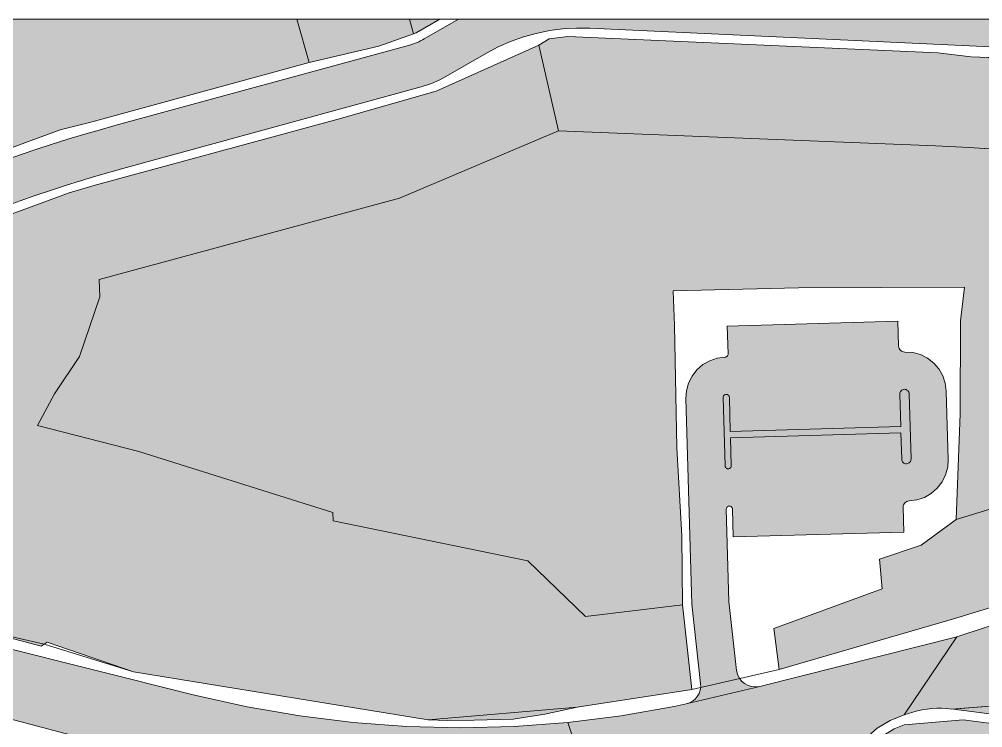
# Model space of a CAD drawing. Header units: metres. Extents: x 575893 to 576670, y 4390673 to 4391275.
# Drawn here: x 576047.3 to 576202.7, y 4391158.5 to 4391272.6 of the extents above; entities that cross this region are included whole.
import ezdxf

# ---------------------------------------------------------------- set-up
doc = ezdxf.new("R2010")
doc.units = ezdxf.units.M
for name, color, linetype, lineweight in [('PL_IBADET_ALANI', 151, 'Continuous', 0), ('PL_KONUT_MEV_ORTA', 33, 'Continuous', 0), ('PL_KONUT_TICARET', 33, 'Continuous', 0), ('PL_OTOPARK', 9, 'Continuous', 0), ('PL_PARK', 97, 'Continuous', 0), ('PL_YOL', 18, 'Continuous', 0), ('RULO', 4, 'Continuous', 0), ('SNR_DUZENLENECEK', 152, 'Continuous', 0)]:
    doc.layers.add(name, color=color, linetype=linetype, lineweight=lineweight)

msp = doc.modelspace()

# ---------------------------------------------------------------- hatches: boundary and pattern name
at = {"layer": 'PL_IBADET_ALANI'}
msp.add_hatch(color=256, dxfattribs=at).paths.add_polyline_path([(576110.9, 4391270.28), (576105.29, 4391268.31), (576094.09, 4391265.64), (576092.1, 4391272.62), (576110.27, 4391272.62)])
at = {"layer": 'PL_KONUT_MEV_ORTA'}
msp.add_hatch(color=256, dxfattribs=at).paths.add_polyline_path([(576195.05, 4391252.25), (576200.51, 4391251.95), (576237.98, 4391249.48), (576242.88, 4391249.19), (576277.5, 4391248.15), (576276.17, 4391215.19), (576240.99, 4391205.04), (576235.4, 4391203.37), (576198.38, 4391192.03), (576199.01, 4391209.06), (576199.11, 4391224.04), (576199.73, 4391229.45), (576172.95, 4391229.34), (576152.76, 4391228.88), (576152.98, 4391223.3), (576153.34, 4391203.56), (576154.15, 4391189.39), (576154.27, 4391178.25), (576138.62, 4391176.36), (576129.35, 4391185.34), (576097.95, 4391191.8), (576097.91, 4391193.15), (576066.61, 4391202.97), (576050.26, 4391207.14), (576053.05, 4391212.29), (576057.08, 4391218.26), (576060.32, 4391227.89), (576060.21, 4391230.68), (576108.67, 4391243.82), (576134.26, 4391254.63)])
at = {"layer": 'PL_KONUT_TICARET'}
for points in [[(576094.09, 4391265.64), (576058.88, 4391256.06), (576053.92, 4391254.78), (576014.18, 4391240.19), (576008.88, 4391238.98), (576004.59, 4391238.66), (575999.5, 4391238.84), (575996.03, 4391239.5), (575990.37, 4391241.24), (575986.56, 4391243.19), (575972.99, 4391250.39), (575959.04, 4391257.62), (575964.26, 4391267.59), (575966.86, 4391272.62), (575974.1, 4391272.62), (575985.49, 4391266.92), (576002.14, 4391257.99), (576020.24, 4391264.72), (576012.49, 4391272.62), (576092.1, 4391272.62)], [(576111.31, 4391270.43), (576110.9, 4391270.28), (576110.27, 4391272.62), (576115.13, 4391272.62)], [(576195.42, 4391267.23), (576200.83, 4391266.55), (576237.81, 4391265.19), (576243.64, 4391264.17), (576265.16, 4391263.86), (576278.11, 4391263.06), (576277.5, 4391248.15), (576242.88, 4391249.19), (576237.98, 4391249.48), (576200.51, 4391251.95), (576195.05, 4391252.25), (576134.26, 4391254.63), (576131.13, 4391268.43), (576132.75, 4391269.48), (576135.77, 4391269.84)], [(576134.26, 4391254.63), (576108.67, 4391243.82), (576060.21, 4391230.68), (576060.32, 4391227.89), (576057.08, 4391218.26), (576053.05, 4391212.29), (576050.26, 4391207.14), (576066.61, 4391202.97), (576097.91, 4391193.15), (576097.95, 4391191.8), (576129.35, 4391185.34), (576138.62, 4391176.36), (576154.27, 4391178.25), (576154.15, 4391189.39), (576154.27, 4391178.25), (576155.79, 4391164.62), (576137.28, 4391161.8), (576132.1, 4391160.66), (576126.96, 4391159.83), (576120.69, 4391159.68), (576116.46, 4391159.61), (576113.28, 4391159.72), (576065.76, 4391167.46), (576051.86, 4391172.23), (576050.87, 4391171.58), (576038.67, 4391174.83), (576034.44, 4391176.11), (575982.03, 4391188.87), (575984.74, 4391202.92), (575988.67, 4391211.8), (575990.82, 4391217.14), (575991.74, 4391217.1), (575996.36, 4391227.21), (576005.44, 4391228.06), (576013.39, 4391229.54), (576022.5, 4391232.59), (576055.39, 4391244.67), (576059.59, 4391245.89), (576098.54, 4391256.49), (576114.55, 4391261.03), (576131.13, 4391268.43)], [(576275.58, 4391199.37), (576240.1, 4391188.83), (576235.54, 4391187.44), (576197.78, 4391175.95), (576192.42, 4391174.39), (576169.86, 4391167.86), (576168.99, 4391174.47), (576186.47, 4391180.84), (576186.01, 4391185.65), (576192.73, 4391187.89), (576198.38, 4391192.03), (576235.4, 4391203.37), (576240.99, 4391205.04), (576276.17, 4391215.19)]]:
    msp.add_hatch(color=256, dxfattribs=at).paths.add_polyline_path(points)
at = {"layer": 'PL_OTOPARK'}
for points in [[(576189.09, 4391219.98), (576189.12, 4391219.78), (576189.18, 4391219.59), (576189.28, 4391219.42), (576189.41, 4391219.28), (576189.56, 4391219.16), (576189.74, 4391219.07), (576189.92, 4391219.02), (576190.12, 4391219), (576191.39, 4391218.92), (576192.62, 4391218.58), (576193.76, 4391218.01), (576194.77, 4391217.23), (576195.61, 4391216.27), (576196.24, 4391215.16), (576196.64, 4391213.96), (576196.8, 4391212.69), (576197.12, 4391201.7), (576197.03, 4391200.43), (576196.69, 4391199.2), (576196.13, 4391198.06), (576195.35, 4391197.05), (576194.38, 4391196.21), (576193.28, 4391195.58), (576192.07, 4391195.17), (576190.81, 4391195.01), (576190.61, 4391194.99), (576190.43, 4391194.93), (576190.26, 4391194.83), (576190.11, 4391194.7), (576189.99, 4391194.55), (576189.9, 4391194.37), (576189.85, 4391194.18), (576189.84, 4391193.99), (576189.95, 4391189.99), (576162.46, 4391189.2), (576162.33, 4391193.7), (576162.32, 4391193.8), (576162.29, 4391193.89), (576162.24, 4391193.97), (576162.18, 4391194.05), (576162.1, 4391194.11), (576162.01, 4391194.15), (576161.92, 4391194.18), (576161.82, 4391194.18), (576161.72, 4391194.17), (576161.63, 4391194.14), (576161.54, 4391194.09), (576161.47, 4391194.03), (576161.41, 4391193.95), (576161.37, 4391193.86), (576161.34, 4391193.77), (576161.33, 4391193.67), (576161.76, 4391178.78), (576162.99, 4391167.7), (576163.13, 4391167.08), (576163.4, 4391166.5), (576163.78, 4391165.99), (576164.27, 4391165.57), (576164.83, 4391165.27), (576165.44, 4391165.09), (576166.08, 4391165.04), (576166.71, 4391165.13), (576154.87, 4391162.32), (576155.39, 4391162.49), (576155.87, 4391162.75), (576156.3, 4391163.09), (576156.66, 4391163.51), (576156.93, 4391163.98), (576157.12, 4391164.49), (576157.2, 4391165.03), (576157.19, 4391165.58), (576155.77, 4391178.36), (576154.82, 4391211.49), (576154.91, 4391212.76), (576155.24, 4391213.99), (576155.81, 4391215.13), (576156.59, 4391216.14), (576157.55, 4391216.98), (576158.66, 4391217.61), (576159.87, 4391218.01), (576161.13, 4391218.18), (576161.23, 4391218.19), (576161.32, 4391218.22), (576161.41, 4391218.27), (576161.48, 4391218.33), (576161.54, 4391218.41), (576161.59, 4391218.5), (576161.61, 4391218.59), (576161.62, 4391218.69), (576161.49, 4391223.19), (576188.98, 4391223.97)], [(576190.04, 4391213), (576189.9, 4391212.98), (576189.76, 4391212.93), (576189.63, 4391212.86), (576189.52, 4391212.76), (576189.43, 4391212.65), (576189.36, 4391212.52), (576189.32, 4391212.37), (576189.31, 4391212.23), (576189.46, 4391206.98), (576161.98, 4391206.19), (576161.82, 4391211.69), (576161.81, 4391211.79), (576161.77, 4391211.88), (576161.73, 4391211.97), (576161.66, 4391212.04), (576161.58, 4391212.1), (576161.5, 4391212.14), (576161.4, 4391212.17), (576161.3, 4391212.18), (576161.21, 4391212.17), (576161.11, 4391212.13), (576161.03, 4391212.09), (576160.95, 4391212.02), (576160.89, 4391211.94), (576160.85, 4391211.86), (576160.83, 4391211.76), (576160.82, 4391211.66), (576161.13, 4391200.67), (576161.15, 4391200.57), (576161.18, 4391200.48), (576161.22, 4391200.39), (576161.29, 4391200.32), (576161.37, 4391200.26), (576161.45, 4391200.22), (576161.55, 4391200.19), (576161.65, 4391200.18), (576161.74, 4391200.19), (576161.84, 4391200.23), (576161.92, 4391200.27), (576162, 4391200.34), (576162.06, 4391200.42), (576162.1, 4391200.5), (576162.13, 4391200.6), (576162.13, 4391200.7), (576162, 4391205.19), (576189.49, 4391205.98), (576189.61, 4391201.73), (576189.63, 4391201.59), (576189.68, 4391201.45), (576189.75, 4391201.32), (576189.85, 4391201.21), (576189.97, 4391201.12), (576190.1, 4391201.05), (576190.24, 4391201.01), (576190.39, 4391201), (576190.53, 4391201.02), (576190.67, 4391201.07), (576190.8, 4391201.14), (576190.91, 4391201.24), (576191, 4391201.36), (576191.06, 4391201.49), (576191.1, 4391201.63), (576191.11, 4391201.78), (576190.81, 4391212.27), (576190.79, 4391212.42), (576190.75, 4391212.56), (576190.67, 4391212.68), (576190.58, 4391212.79), (576190.46, 4391212.88), (576190.33, 4391212.95), (576190.19, 4391212.99)]]:
    msp.add_hatch(color=256, dxfattribs=at).paths.add_polyline_path(points)
at = {"layer": 'PL_PARK'}
msp.add_hatch(color=256, dxfattribs=at).paths.add_polyline_path([(576255.9, 4391152.42), (576233.12, 4391138.88), (576207.21, 4391131.07), (576191.05, 4391134.98), (576188.99, 4391135.68), (576188.67, 4391135.85), (576187.08, 4391136.72), (576185.38, 4391138.08), (576183.94, 4391139.71), (576182.8, 4391141.56), (576182.01, 4391143.59), (576181.83, 4391144.44), (576181.57, 4391145.72), (576181.52, 4391147.9), (576181.84, 4391150.05), (576182.53, 4391152.11), (576183.56, 4391154.02), (576184.92, 4391155.73), (576186.54, 4391157.17), (576188.4, 4391158.31), (576189.99, 4391158.94), (576199.54, 4391159.71)])
at = {"layer": 'PL_YOL'}
for points in [[(576289.04, 4391271.37), (576289.22, 4391271.08), (576289.44, 4391270.82), (576289.68, 4391270.59), (576289.94, 4391270.38), (576290.23, 4391270.21), (576290.54, 4391270.07), (576290.86, 4391269.96), (576291.19, 4391269.89), (576310.67, 4391266.87), (576324.49, 4391264.5), (576325.64, 4391264.32), (576326.79, 4391264.17), (576327.95, 4391264.05), (576329.11, 4391263.97), (576330.28, 4391263.92), (576331.44, 4391263.9), (576332.61, 4391263.92), (576333.77, 4391263.96), (576361.55, 4391265.49), (576357.19, 4391258.24), (576334.15, 4391256.97), (576332.79, 4391256.92), (576331.43, 4391256.9), (576330.07, 4391256.92), (576328.71, 4391256.98), (576327.35, 4391257.08), (576326, 4391257.21), (576324.65, 4391257.39), (576323.3, 4391257.6), (576309.54, 4391259.96), (576279.04, 4391264.69), (576139.33, 4391271.18), (576137.16, 4391271.2), (576134.99, 4391271.07), (576132.83, 4391270.79), (576130.7, 4391270.35), (576128.61, 4391269.77), (576126.56, 4391269.03), (576124.57, 4391268.16), (576122.65, 4391267.14), (576116.1, 4391263.38), (576115.63, 4391263.12), (576115.15, 4391262.87), (576114.66, 4391262.64), (576114.16, 4391262.42), (576113.66, 4391262.22), (576113.15, 4391262.04), (576112.64, 4391261.87), (576112.12, 4391261.72), (576064.61, 4391248.73), (576062.14, 4391248.04), (576059.69, 4391247.33), (576057.23, 4391246.59), (576054.79, 4391245.82), (576052.36, 4391245.03), (576049.93, 4391244.22), (576047.51, 4391243.38), (576045.1, 4391242.51), (576016.55, 4391232.09), (576012.81, 4391230.94), (576008.97, 4391230.18), (576005.07, 4391229.82), (576001.16, 4391229.86), (575996.18, 4391230.42), (575995.69, 4391230.44), (575995.21, 4391230.38), (575994.74, 4391230.24), (575994.3, 4391230.02), (575993.91, 4391229.74), (575993.56, 4391229.4), (575993.28, 4391229), (575993.06, 4391228.57), (575986.4, 4391230.78), (575986.56, 4391231.31), (575986.62, 4391231.87), (575986.58, 4391232.42), (575986.43, 4391232.95), (575986.19, 4391233.45), (575985.86, 4391233.9), (575985.46, 4391234.28), (575984.99, 4391234.58), (575989.36, 4391240.2), (575992.27, 4391238.89), (575995.3, 4391237.89), (575998.42, 4391237.2), (576001.59, 4391236.84), (576004.78, 4391236.81), (576007.96, 4391237.1), (576011.09, 4391237.73), (576014.15, 4391238.66), (576042.7, 4391249.09), (576045.18, 4391249.98), (576047.67, 4391250.84), (576050.16, 4391251.68), (576052.67, 4391252.49), (576055.18, 4391253.28), (576057.7, 4391254.04), (576060.23, 4391254.77), (576062.76, 4391255.48), (576110.27, 4391268.47), (576110.58, 4391268.56), (576110.88, 4391268.66), (576111.18, 4391268.77), (576111.48, 4391268.89), (576111.77, 4391269.01), (576112.05, 4391269.15), (576112.34, 4391269.3), (576112.62, 4391269.45), (576118.14, 4391272.62), (576259.14, 4391272.62), (576278.93, 4391271.7), (576279.73, 4391271.77), (576280.48, 4391272.05), (576281.13, 4391272.51), (576281.21, 4391272.62), (576287.12, 4391272.62)], [(575934.45, 4391197.07), (575937.63, 4391196.8), (575940.8, 4391196.44), (575943.96, 4391196.01), (575947.11, 4391195.51), (575950.25, 4391194.92), (575953.37, 4391194.26), (575956.48, 4391193.53), (575965.79, 4391191.2), (575966.67, 4391191.06), (575967.57, 4391191.08), (575968.44, 4391191.26), (575969.27, 4391191.59), (575970.03, 4391192.07), (575970.69, 4391192.67), (575971.23, 4391193.38), (575971.64, 4391194.18), (575978.16, 4391191.62), (575977.98, 4391191.01), (575977.94, 4391190.37), (575978.04, 4391189.74), (575978.27, 4391189.14), (575978.62, 4391188.6), (575979.07, 4391188.15), (575979.61, 4391187.81), (575980.21, 4391187.59), (576075.61, 4391163.73), (576084.06, 4391161.83), (576092.6, 4391160.36), (576101.19, 4391159.3), (576109.83, 4391158.67), (576118.49, 4391158.46), (576127.15, 4391158.68), (576135.79, 4391159.32), (576140.32, 4391145.74), (576114.43, 4391141.73), (576031.76, 4391163.61), (576023.6, 4391165.68), (576001.7, 4391171.23), (575994.03, 4391173.17), (575953.93, 4391183.34), (575951.07, 4391184.02), (575948.2, 4391184.63), (575945.32, 4391185.16), (575942.42, 4391185.63), (575939.51, 4391186.02), (575936.6, 4391186.35), (575933.67, 4391186.6), (575930.75, 4391186.78), (575931.26, 4391197.27)], [(576235.9, 4391174.24), (576234.66, 4391173.67), (576233.62, 4391172.8), (576232.86, 4391171.68), (576232.42, 4391170.4), (576232.35, 4391169.04), (576232.64, 4391167.72), (576233.28, 4391166.52), (576234.21, 4391165.54), (576235.38, 4391164.84), (576236.69, 4391164.49), (576197.62, 4391161.47), (576196.84, 4391161.55), (576196.06, 4391161.59), (576195.27, 4391161.59), (576194.49, 4391161.55), (576193.71, 4391161.46), (576192.93, 4391161.34), (576192.17, 4391161.18), (576191.41, 4391160.97), (576189.99, 4391160.55), (576198.51, 4391173.13), (576227.68, 4391182.74)], [(576189.99, 4391160.55), (576187.73, 4391159.65), (576185.65, 4391158.38), (576183.83, 4391156.76), (576182.31, 4391154.85), (576181.15, 4391152.71), (576176.31, 4391156.47), (576140.32, 4391145.74), (576135.79, 4391159.32), (576144.38, 4391160.39), (576152.91, 4391161.88), (576154.87, 4391162.32), (576166.71, 4391165.13), (576198.51, 4391173.13)], [(576331.36, 4391152.24), (576330.94, 4391140.7), (576328.55, 4391140.93), (576326.14, 4391141.02), (576323.74, 4391140.97), (576321.34, 4391140.76), (576318.96, 4391140.41), (576316.6, 4391139.92), (576314.28, 4391139.29), (576312.01, 4391138.51), (576314, 4391145.45), (576314.13, 4391145.5), (576314.23, 4391145.59), (576314.31, 4391145.7), (576314.36, 4391145.83), (576314.37, 4391145.96), (576314.34, 4391146.1), (576314.28, 4391146.22), (576314.18, 4391146.32), (576314.07, 4391146.39), (576313.93, 4391146.43), (576197.94, 4391161.43), (576199.8, 4391161.64), (576236.69, 4391164.49)]]:
    msp.add_hatch(color=256, dxfattribs=at).paths.add_polyline_path(points)

# ---------------------------------------------------------------- linework, layer by layer
at = {"layer": 'PL_IBADET_ALANI'}
msp.add_polyline3d([(576110.9, 4391270.28, 0), (576105.29, 4391268.31, 0), (576094.09, 4391265.64, 0), (576092.1, 4391272.62, 0), (576110.27, 4391272.62, 0), (576110.9, 4391270.28, 0)], close=True, dxfattribs=at)
at = {"layer": 'PL_KONUT_MEV_ORTA'}
msp.add_polyline3d([(576235.4, 4391203.37, 0), (576198.38, 4391192.03, 0), (576199.01, 4391209.06, 0), (576199.11, 4391224.04, 0), (576199.73, 4391229.45, 0), (576172.95, 4391229.34, 0), (576152.76, 4391228.88, 0), (576152.98, 4391223.3, 0), (576153.34, 4391203.56, 0), (576154.15, 4391189.39, 0), (576154.27, 4391178.25, 0), (576138.62, 4391176.36, 0), (576129.35, 4391185.34, 0), (576097.95, 4391191.8, 0), (576097.91, 4391193.15, 0), (576066.61, 4391202.97, 0), (576050.26, 4391207.14, 0), (576053.05, 4391212.29, 0), (576057.08, 4391218.26, 0), (576060.32, 4391227.89, 0), (576060.21, 4391230.68, 0), (576108.67, 4391243.82, 0), (576134.26, 4391254.63, 0), (576195.05, 4391252.25, 0), (576195.05, 4391252.25, 0), (576200.51, 4391251.95, 0), (576237.98, 4391249.48, 0)], dxfattribs=at)
at = {"layer": 'PL_KONUT_TICARET'}
for p, q in [((576132.75, 4391269.48), (576131.13, 4391268.43)), ((576135.77, 4391269.84), (576132.75, 4391269.48)), ((576195.42, 4391267.23), (576135.77, 4391269.84)), ((576131.13, 4391268.43), (576134.26, 4391254.63)), ((576200.83, 4391266.55), (576195.42, 4391267.23)), ((576237.81, 4391265.19), (576200.83, 4391266.55)), ((576134.26, 4391254.63), (576195.05, 4391252.25)), ((576195.05, 4391252.25), (576200.51, 4391251.95)), ((576200.51, 4391251.95), (576237.98, 4391249.48))]:
    msp.add_line(p, q, dxfattribs=at)
for points in [[(576094.09, 4391265.64, 0), (576058.88, 4391256.06, 0), (576053.92, 4391254.78, 0), (576014.18, 4391240.19, 0), (576008.88, 4391238.98, 0), (576004.59, 4391238.66, 0), (575999.5, 4391238.84, 0), (575996.03, 4391239.5, 0), (575990.37, 4391241.24, 0), (575986.56, 4391243.19, 0), (575972.99, 4391250.39, 0), (575959.04, 4391257.62, 0), (575964.26, 4391267.59, 0), (575966.86, 4391272.62, 0), (575974.1, 4391272.62, 0), (575985.49, 4391266.92, 0), (576002.14, 4391257.99, 0), (576020.24, 4391264.72, 0), (576012.49, 4391272.62, 0), (576092.1, 4391272.62, 0), (576094.09, 4391265.64, 0)], [(576111.31, 4391270.43, 0), (576110.9, 4391270.28, 0), (576110.27, 4391272.62, 0), (576115.13, 4391272.62, 0), (576111.31, 4391270.43, 0)], [(576195.42, 4391267.23, 0), (576200.83, 4391266.55, 0), (576237.81, 4391265.19, 0), (576243.64, 4391264.17, 0), (576265.16, 4391263.86, 0), (576278.11, 4391263.06, 0), (576277.5, 4391248.15, 0), (576242.88, 4391249.19, 0), (576237.98, 4391249.48, 0), (576200.51, 4391251.95, 0), (576195.05, 4391252.25, 0), (576134.26, 4391254.63, 0), (576131.13, 4391268.43, 0), (576132.75, 4391269.48, 0), (576135.77, 4391269.84, 0), (576195.42, 4391267.23, 0)], [(576275.58, 4391199.37, 0), (576240.1, 4391188.83, 0), (576235.54, 4391187.44, 0), (576197.78, 4391175.95, 0), (576192.42, 4391174.39, 0), (576169.86, 4391167.86, 0), (576168.99, 4391174.47, 0), (576186.47, 4391180.84, 0), (576186.01, 4391185.65, 0), (576192.73, 4391187.89, 0), (576198.38, 4391192.03, 0), (576235.4, 4391203.37, 0), (576240.99, 4391205.04, 0), (576276.17, 4391215.19, 0), (576275.58, 4391199.37, 0)]]:
    msp.add_polyline3d(points, close=True, dxfattribs=at)
msp.add_polyline3d([(576022.5, 4391232.59, 0), (576055.39, 4391244.67, 0), (576059.59, 4391245.89, 0), (576098.54, 4391256.49, 0), (576114.55, 4391261.03, 0), (576131.13, 4391268.43, 0), (576134.26, 4391254.63, 0), (576134.26, 4391254.63, 0), (576108.67, 4391243.82, 0), (576060.21, 4391230.68, 0), (576060.32, 4391227.89, 0), (576057.08, 4391218.26, 0), (576053.05, 4391212.29, 0), (576050.26, 4391207.14, 0), (576066.61, 4391202.97, 0), (576097.91, 4391193.15, 0), (576097.95, 4391191.8, 0), (576129.35, 4391185.34, 0), (576138.62, 4391176.36, 0), (576154.27, 4391178.25, 0), (576154.15, 4391189.39, 0), (576154.27, 4391178.25, 0), (576155.79, 4391164.62, 0), (576137.28, 4391161.8, 0), (576132.1, 4391160.66, 0), (576126.96, 4391159.83, 0), (576120.69, 4391159.68, 0), (576116.46, 4391159.61, 0), (576113.28, 4391159.72, 0), (576065.76, 4391167.46, 0), (576051.86, 4391172.23, 0), (576050.87, 4391171.58, 0), (576038.67, 4391174.83, 0)], dxfattribs=at)
at = {"layer": 'PL_OTOPARK'}
for points in [[(576189.09, 4391219.98, 0), (576189.12, 4391219.78, 0), (576189.18, 4391219.59, 0), (576189.28, 4391219.42, 0), (576189.41, 4391219.28, 0), (576189.56, 4391219.16, 0), (576189.74, 4391219.07, 0), (576189.92, 4391219.02, 0), (576190.12, 4391219, 0), (576191.39, 4391218.92, 0), (576192.62, 4391218.58, 0), (576193.76, 4391218.01, 0), (576194.77, 4391217.23, 0), (576195.61, 4391216.27, 0), (576196.24, 4391215.16, 0), (576196.64, 4391213.96, 0), (576196.8, 4391212.69, 0), (576197.12, 4391201.7, 0), (576197.03, 4391200.43, 0), (576196.69, 4391199.2, 0), (576196.13, 4391198.06, 0), (576195.35, 4391197.05, 0), (576194.38, 4391196.21, 0), (576193.28, 4391195.58, 0), (576192.07, 4391195.17, 0), (576190.81, 4391195.01, 0), (576190.61, 4391194.99, 0), (576190.43, 4391194.93, 0), (576190.26, 4391194.83, 0), (576190.11, 4391194.7, 0), (576189.99, 4391194.55, 0), (576189.9, 4391194.37, 0), (576189.85, 4391194.18, 0), (576189.84, 4391193.99, 0), (576189.95, 4391189.99, 0), (576162.46, 4391189.2, 0), (576162.33, 4391193.7, 0), (576162.32, 4391193.8, 0), (576162.29, 4391193.89, 0), (576162.24, 4391193.97, 0), (576162.18, 4391194.05, 0), (576162.1, 4391194.11, 0), (576162.01, 4391194.15, 0), (576161.92, 4391194.18, 0), (576161.82, 4391194.18, 0), (576161.72, 4391194.17, 0), (576161.63, 4391194.14, 0), (576161.54, 4391194.09, 0), (576161.47, 4391194.03, 0), (576161.41, 4391193.95, 0), (576161.37, 4391193.86, 0), (576161.34, 4391193.77, 0), (576161.33, 4391193.67, 0), (576161.76, 4391178.78, 0), (576162.99, 4391167.7, 0), (576163.13, 4391167.08, 0), (576163.4, 4391166.5, 0), (576163.78, 4391165.99, 0), (576164.27, 4391165.57, 0), (576164.83, 4391165.27, 0), (576165.44, 4391165.09, 0), (576166.08, 4391165.04, 0), (576166.71, 4391165.13, 0), (576154.87, 4391162.32, 0), (576155.39, 4391162.49, 0), (576155.87, 4391162.75, 0), (576156.3, 4391163.09, 0), (576156.66, 4391163.51, 0), (576156.93, 4391163.98, 0), (576157.12, 4391164.49, 0), (576157.2, 4391165.03, 0), (576157.19, 4391165.58, 0), (576155.77, 4391178.36, 0), (576154.82, 4391211.49, 0), (576154.91, 4391212.76, 0), (576155.24, 4391213.99, 0), (576155.81, 4391215.13, 0), (576156.59, 4391216.14, 0), (576157.55, 4391216.98, 0), (576158.66, 4391217.61, 0), (576159.87, 4391218.01, 0), (576161.13, 4391218.18, 0), (576161.23, 4391218.19, 0), (576161.32, 4391218.22, 0), (576161.41, 4391218.27, 0), (576161.48, 4391218.33, 0), (576161.54, 4391218.41, 0), (576161.59, 4391218.5, 0), (576161.61, 4391218.59, 0), (576161.62, 4391218.69, 0), (576161.49, 4391223.19, 0), (576188.98, 4391223.97, 0), (576189.09, 4391219.98, 0)], [(576190.04, 4391213, 0), (576189.9, 4391212.98, 0), (576189.76, 4391212.93, 0), (576189.63, 4391212.86, 0), (576189.52, 4391212.76, 0), (576189.43, 4391212.65, 0), (576189.36, 4391212.52, 0), (576189.32, 4391212.37, 0), (576189.31, 4391212.23, 0), (576189.46, 4391206.98, 0), (576161.98, 4391206.19, 0), (576161.82, 4391211.69, 0), (576161.81, 4391211.79, 0), (576161.77, 4391211.88, 0), (576161.73, 4391211.97, 0), (576161.66, 4391212.04, 0), (576161.58, 4391212.1, 0), (576161.5, 4391212.14, 0), (576161.4, 4391212.17, 0), (576161.3, 4391212.18, 0), (576161.21, 4391212.17, 0), (576161.11, 4391212.13, 0), (576161.03, 4391212.09, 0), (576160.95, 4391212.02, 0), (576160.89, 4391211.94, 0), (576160.85, 4391211.86, 0), (576160.83, 4391211.76, 0), (576160.82, 4391211.66, 0), (576161.13, 4391200.67, 0), (576161.15, 4391200.57, 0), (576161.18, 4391200.48, 0), (576161.22, 4391200.39, 0), (576161.29, 4391200.32, 0), (576161.37, 4391200.26, 0), (576161.45, 4391200.22, 0), (576161.55, 4391200.19, 0), (576161.65, 4391200.18, 0), (576161.74, 4391200.19, 0), (576161.84, 4391200.23, 0), (576161.92, 4391200.27, 0), (576162, 4391200.34, 0), (576162.06, 4391200.42, 0), (576162.1, 4391200.5, 0), (576162.13, 4391200.6, 0), (576162.13, 4391200.7, 0), (576162, 4391205.19, 0), (576189.49, 4391205.98, 0), (576189.61, 4391201.73, 0), (576189.63, 4391201.59, 0), (576189.68, 4391201.45, 0), (576189.75, 4391201.32, 0), (576189.85, 4391201.21, 0), (576189.97, 4391201.12, 0), (576190.1, 4391201.05, 0), (576190.24, 4391201.01, 0), (576190.39, 4391201, 0), (576190.53, 4391201.02, 0), (576190.67, 4391201.07, 0), (576190.8, 4391201.14, 0), (576190.91, 4391201.24, 0), (576191, 4391201.36, 0), (576191.06, 4391201.49, 0), (576191.1, 4391201.63, 0), (576191.11, 4391201.78, 0), (576190.81, 4391212.27, 0), (576190.79, 4391212.42, 0), (576190.75, 4391212.56, 0), (576190.67, 4391212.68, 0), (576190.58, 4391212.79, 0), (576190.46, 4391212.88, 0), (576190.33, 4391212.95, 0), (576190.19, 4391212.99, 0), (576190.04, 4391213, 0)]]:
    msp.add_polyline3d(points, close=True, dxfattribs=at)
at = {"layer": 'PL_PARK'}
msp.add_polyline3d([(576255.9, 4391152.42, 0), (576233.12, 4391138.88, 0), (576207.21, 4391131.07, 0), (576191.05, 4391134.98, 0), (576188.99, 4391135.68, 0), (576188.67, 4391135.85, 0), (576187.08, 4391136.72, 0), (576185.38, 4391138.08, 0), (576183.94, 4391139.71, 0), (576182.8, 4391141.56, 0), (576182.01, 4391143.59, 0), (576181.83, 4391144.44, 0), (576181.57, 4391145.72, 0), (576181.52, 4391147.9, 0), (576181.84, 4391150.05, 0), (576182.53, 4391152.11, 0), (576183.56, 4391154.02, 0), (576184.92, 4391155.73, 0), (576186.54, 4391157.17, 0), (576188.4, 4391158.31, 0), (576189.99, 4391158.94, 0), (576199.54, 4391159.71, 0), (576255.9, 4391152.42, 0)], close=True, dxfattribs=at)
at = {"layer": 'PL_YOL'}
for points in [[(576045.18, 4391249.98, 0), (576047.67, 4391250.84, 0), (576050.16, 4391251.68, 0), (576052.67, 4391252.49, 0), (576055.18, 4391253.28, 0), (576057.7, 4391254.04, 0), (576060.23, 4391254.77, 0), (576062.76, 4391255.48, 0), (576110.27, 4391268.47, 0), (576110.58, 4391268.56, 0), (576110.88, 4391268.66, 0), (576111.18, 4391268.77, 0), (576111.48, 4391268.89, 0), (576111.77, 4391269.01, 0), (576112.05, 4391269.15, 0), (576112.34, 4391269.3, 0), (576112.62, 4391269.45, 0), (576118.14, 4391272.62, 0), (576259.14, 4391272.62, 0)], [(576279.04, 4391264.69, 0), (576139.33, 4391271.18, 0), (576137.16, 4391271.2, 0), (576134.99, 4391271.07, 0), (576132.83, 4391270.79, 0), (576130.7, 4391270.35, 0), (576128.61, 4391269.77, 0), (576126.56, 4391269.03, 0), (576124.57, 4391268.16, 0), (576122.65, 4391267.14, 0), (576116.1, 4391263.38, 0), (576115.63, 4391263.12, 0), (576115.15, 4391262.87, 0), (576114.66, 4391262.64, 0), (576114.16, 4391262.42, 0), (576113.66, 4391262.22, 0), (576113.15, 4391262.04, 0), (576112.64, 4391261.87, 0), (576112.12, 4391261.72, 0), (576064.61, 4391248.73, 0), (576062.14, 4391248.04, 0), (576059.69, 4391247.33, 0), (576057.23, 4391246.59, 0), (576054.79, 4391245.82, 0), (576052.36, 4391245.03, 0), (576049.93, 4391244.22, 0), (576047.51, 4391243.38, 0), (576045.1, 4391242.51, 0)], [(575980.21, 4391187.59, 0), (576075.61, 4391163.73, 0), (576084.06, 4391161.83, 0), (576092.6, 4391160.36, 0), (576101.19, 4391159.3, 0), (576109.83, 4391158.67, 0), (576118.49, 4391158.46, 0), (576127.15, 4391158.68, 0), (576135.79, 4391159.32, 0), (576140.32, 4391145.74, 0), (576114.43, 4391141.73, 0), (576031.76, 4391163.61, 0)], [(576313.93, 4391146.43, 0), (576197.94, 4391161.43, 0), (576199.8, 4391161.64, 0), (576236.69, 4391164.49, 0)]]:
    msp.add_polyline3d(points, dxfattribs=at)
for points in [[(576235.9, 4391174.24, 0), (576234.66, 4391173.67, 0), (576233.62, 4391172.8, 0), (576232.86, 4391171.68, 0), (576232.42, 4391170.4, 0), (576232.35, 4391169.04, 0), (576232.64, 4391167.72, 0), (576233.28, 4391166.52, 0), (576234.21, 4391165.54, 0), (576235.38, 4391164.84, 0), (576236.69, 4391164.49, 0), (576197.62, 4391161.47, 0), (576196.84, 4391161.55, 0), (576196.06, 4391161.59, 0), (576195.27, 4391161.59, 0), (576194.49, 4391161.55, 0), (576193.71, 4391161.46, 0), (576192.93, 4391161.34, 0), (576192.17, 4391161.18, 0), (576191.41, 4391160.97, 0), (576189.99, 4391160.55, 0), (576198.51, 4391173.13, 0), (576227.68, 4391182.74, 0), (576235.9, 4391174.24, 0)], [(576189.99, 4391160.55, 0), (576187.73, 4391159.65, 0), (576185.65, 4391158.38, 0), (576183.83, 4391156.76, 0), (576182.31, 4391154.85, 0), (576181.15, 4391152.71, 0), (576176.31, 4391156.47, 0), (576140.32, 4391145.74, 0), (576135.79, 4391159.32, 0), (576144.38, 4391160.39, 0), (576152.91, 4391161.88, 0), (576154.87, 4391162.32, 0), (576166.71, 4391165.13, 0), (576198.51, 4391173.13, 0), (576189.99, 4391160.55, 0)]]:
    msp.add_polyline3d(points, close=True, dxfattribs=at)
at = {"layer": 'RULO'}
msp.add_line((575893.03, 4391272.62), (576657.38, 4391272.62), dxfattribs=at)
at = {"layer": 'SNR_DUZENLENECEK'}
msp.add_polyline3d([(576235.54, 4391187.44, 0), (576197.78, 4391175.95, 0), (576192.42, 4391174.39, 0), (576169.86, 4391167.86, 0), (576155.79, 4391164.62, 0), (576137.28, 4391161.8, 0), (576113.28, 4391159.72, 0), (576065.76, 4391167.46, 0), (576051.36, 4391171.91, 0), (576038.67, 4391174.83, 0), (576034.44, 4391176.11, 0), (575982.03, 4391188.87, 0), (575970.64, 4391202.76, 0), (575956.69, 4391201.66, 0), (575921.29, 4391200.01, 0), (575916.5, 4391200.25, 0), (575893.03, 4391201.41, 0), (575893.03, 4391272.62, 0), (576591.25, 4391272.62, 0)], dxfattribs=at)

doc.saveas('drawing.dxf')
